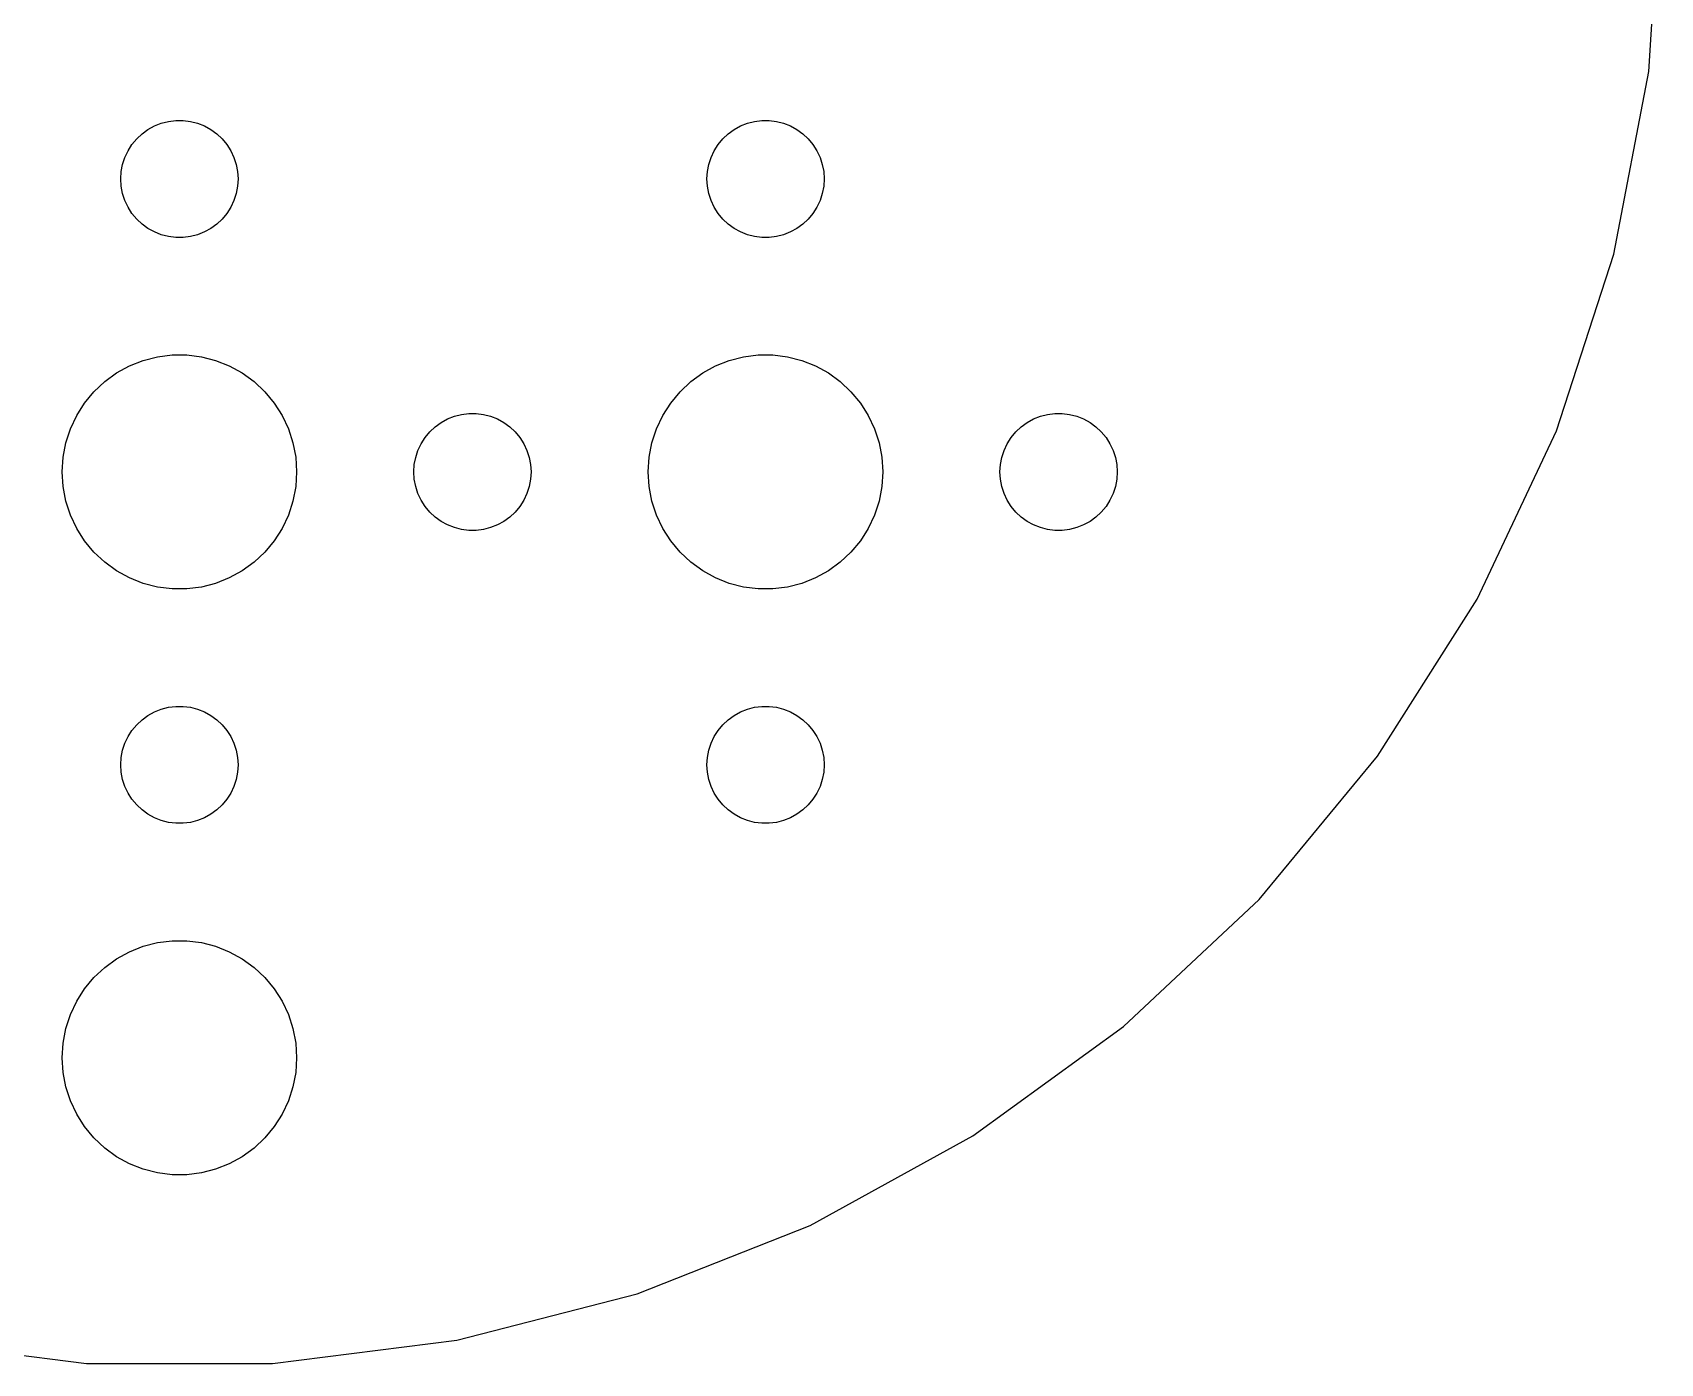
# Model space of a CAD drawing. Header units: metres. Extents: x -38 to 38, y -38 to 148.
# Drawn here: x -3.76 to 37.9, y -37.83 to -3.75 of the extents above; entities that cross this region are included whole.
import ezdxf

# ---------------------------------------------------------------- set-up
doc = ezdxf.new("R2010")
doc.units = ezdxf.units.M

msp = doc.modelspace()

# ---------------------------------------------------------------- linework, layer by layer
for p, q in [((37.6029, -4.75035), (37.9018, 0)), ((36.711, -9.42578), (37.6029, -4.75035)), ((-0.956131, -6.34422), (-0.803726, -6.23351)), ((-0.803726, -6.23351), (-0.638657, -6.14275)), ((-0.638657, -6.14275), (-0.463516, -6.07341)), ((-0.463516, -6.07341), (-0.281067, -6.02657)), ((-0.281067, -6.02657), (-0.094177, -6.00294)), ((-0.094177, -6.00294), (0.094177, -6.00294)), ((0.094177, -6.00294), (0.281067, -6.02657)), ((0.281067, -6.02657), (0.463516, -6.07341)), ((0.463516, -6.07341), (0.638657, -6.14275)), ((0.638657, -6.14275), (0.803726, -6.23351)), ((0.803726, -6.23351), (0.956131, -6.34422)), ((14.0439, -6.34422), (14.1963, -6.23351)), ((14.1963, -6.23351), (14.3613, -6.14275)), ((14.3613, -6.14275), (14.5365, -6.07341)), ((14.5365, -6.07341), (14.7189, -6.02657)), ((14.7189, -6.02657), (14.9058, -6.00294)), ((14.9058, -6.00294), (15.0942, -6.00294)), ((15.0942, -6.00294), (15.2811, -6.02657)), ((15.2811, -6.02657), (15.4635, -6.07341)), ((15.4635, -6.07341), (15.6387, -6.14275)), ((15.6387, -6.14275), (15.8037, -6.23351)), ((15.8037, -6.23351), (15.9561, -6.34422)), ((-1.31445, -6.77736), (-1.21352, -6.61832)), ((-1.21352, -6.61832), (-1.09344, -6.47318)), ((-1.09344, -6.47318), (-0.956131, -6.34422)), ((0.956131, -6.34422), (1.09344, -6.47318)), ((1.09344, -6.47318), (1.21352, -6.61832)), ((1.21352, -6.61832), (1.31445, -6.77736)), ((13.6855, -6.77736), (13.7865, -6.61832)), ((13.7865, -6.61832), (13.9065, -6.47318)), ((13.9065, -6.47318), (14.0439, -6.34422)), ((15.9561, -6.34422), (16.0934, -6.47318)), ((16.0934, -6.47318), (16.2135, -6.61832)), ((16.2135, -6.61832), (16.3145, -6.77736)), ((-1.45287, -7.12695), (-1.39465, -6.9478)), ((-1.39465, -6.9478), (-1.31445, -6.77736)), ((1.31445, -6.77736), (1.39465, -6.9478)), ((1.39465, -6.9478), (1.45287, -7.12695)), ((13.5471, -7.12695), (13.6053, -6.9478)), ((13.6053, -6.9478), (13.6855, -6.77736)), ((16.3145, -6.77736), (16.3947, -6.9478)), ((16.3947, -6.9478), (16.4529, -7.12695)), ((-1.5, -7.5), (-1.48816, -7.312)), ((-1.48816, -7.312), (-1.45287, -7.12695)), ((1.45287, -7.12695), (1.48816, -7.312)), ((1.48816, -7.312), (1.5, -7.5)), ((13.5, -7.5), (13.5118, -7.312)), ((13.5118, -7.312), (13.5471, -7.12695)), ((16.4529, -7.12695), (16.4882, -7.312)), ((16.4882, -7.312), (16.5, -7.5)), ((-1.48816, -7.68799), (-1.5, -7.5)), ((-1.45287, -7.87303), (-1.48816, -7.68799)), ((-1.39465, -8.05219), (-1.45287, -7.87303)), ((1.45287, -7.87303), (1.39465, -8.05219)), ((1.48816, -7.68799), (1.45287, -7.87303)), ((1.5, -7.5), (1.48816, -7.68799)), ((13.5118, -7.68799), (13.5, -7.5)), ((13.5471, -7.87303), (13.5118, -7.68799)), ((13.6053, -8.05219), (13.5471, -7.87303)), ((16.4529, -7.87303), (16.3947, -8.05219)), ((16.4882, -7.68799), (16.4529, -7.87303)), ((16.5, -7.5), (16.4882, -7.68799)), ((-1.31445, -8.22263), (-1.39465, -8.05219)), ((-1.21352, -8.38167), (-1.31445, -8.22263)), ((1.31445, -8.22263), (1.21352, -8.38167)), ((1.39465, -8.05219), (1.31445, -8.22263)), ((13.6855, -8.22263), (13.6053, -8.05219)), ((13.7865, -8.38167), (13.6855, -8.22263)), ((16.3145, -8.22263), (16.2135, -8.38167)), ((16.3947, -8.05219), (16.3145, -8.22263)), ((-1.09344, -8.52681), (-1.21352, -8.38167)), ((-0.956131, -8.65576), (-1.09344, -8.52681)), ((-0.803726, -8.76648), (-0.956131, -8.65576)), ((0.956131, -8.65576), (0.803726, -8.76648)), ((1.09344, -8.52681), (0.956131, -8.65576)), ((1.21352, -8.38167), (1.09344, -8.52681)), ((13.9065, -8.52681), (13.7865, -8.38167)), ((14.0439, -8.65576), (13.9065, -8.52681)), ((14.1963, -8.76648), (14.0439, -8.65576)), ((15.9561, -8.65576), (15.8037, -8.76648)), ((16.0934, -8.52681), (15.9561, -8.65576)), ((16.2135, -8.38167), (16.0934, -8.52681)), ((-0.638657, -8.85724), (-0.803726, -8.76648)), ((-0.463516, -8.92657), (-0.638657, -8.85724)), ((-0.281067, -8.97342), (-0.463516, -8.92657)), ((-0.094177, -8.99704), (-0.281067, -8.97342)), ((0.094177, -8.99704), (-0.094177, -8.99704)), ((0.281067, -8.97342), (0.094177, -8.99704)), ((0.463516, -8.92657), (0.281067, -8.97342)), ((0.638657, -8.85724), (0.463516, -8.92657)), ((0.803726, -8.76648), (0.638657, -8.85724)), ((14.3613, -8.85724), (14.1963, -8.76648)), ((14.5365, -8.92657), (14.3613, -8.85724)), ((14.7189, -8.97342), (14.5365, -8.92657)), ((14.9058, -8.99704), (14.7189, -8.97342)), ((15.0942, -8.99704), (14.9058, -8.99704)), ((15.2811, -8.97342), (15.0942, -8.99704)), ((15.4635, -8.92657), (15.2811, -8.97342)), ((15.6387, -8.85724), (15.4635, -8.92657)), ((15.8037, -8.76648), (15.6387, -8.85724)), ((35.2402, -13.9526), (36.711, -9.42578)), ((-0.927048, -12.1468), (-0.562134, -12.0531)), ((-0.562134, -12.0531), (-0.18837, -12.0059)), ((-0.18837, -12.0059), (0.18837, -12.0059)), ((0.18837, -12.0059), (0.562134, -12.0531)), ((0.562134, -12.0531), (0.927048, -12.1468)), ((14.0729, -12.1468), (14.4379, -12.0531)), ((14.4379, -12.0531), (14.8116, -12.0059)), ((14.8116, -12.0059), (15.1884, -12.0059)), ((15.1884, -12.0059), (15.5621, -12.0531)), ((15.5621, -12.0531), (15.927, -12.1468)), ((-1.91226, -12.6884), (-1.60747, -12.467)), ((-1.60747, -12.467), (-1.27733, -12.2855)), ((-1.27733, -12.2855), (-0.927048, -12.1468)), ((0.927048, -12.1468), (1.27733, -12.2855)), ((1.27733, -12.2855), (1.60747, -12.467)), ((1.60747, -12.467), (1.91226, -12.6884)), ((13.0877, -12.6884), (13.3925, -12.467)), ((13.3925, -12.467), (13.7227, -12.2855)), ((13.7227, -12.2855), (14.0729, -12.1468)), ((15.927, -12.1468), (16.2773, -12.2855)), ((16.2773, -12.2855), (16.6075, -12.467)), ((16.6075, -12.467), (16.9123, -12.6884)), ((-2.1869, -12.9464), (-1.91226, -12.6884)), ((1.91226, -12.6884), (2.1869, -12.9464)), ((12.8131, -12.9464), (13.0877, -12.6884)), ((16.9123, -12.6884), (17.1869, -12.9464)), ((-2.62891, -13.5547), (-2.42705, -13.2366)), ((-2.42705, -13.2366), (-2.1869, -12.9464)), ((2.1869, -12.9464), (2.42705, -13.2366)), ((2.42705, -13.2366), (2.62891, -13.5547)), ((12.3711, -13.5547), (12.5729, -13.2366)), ((12.5729, -13.2366), (12.8131, -12.9464)), ((17.1869, -12.9464), (17.427, -13.2366)), ((17.427, -13.2366), (17.6289, -13.5547)), ((-2.78932, -13.8956), (-2.62891, -13.5547)), ((2.62891, -13.5547), (2.78932, -13.8956)), ((6.54385, -13.8442), (6.69626, -13.7335)), ((6.69626, -13.7335), (6.86133, -13.6427)), ((6.86133, -13.6427), (7.03647, -13.5734)), ((7.03647, -13.5734), (7.21892, -13.5266)), ((7.21892, -13.5266), (7.40581, -13.5029)), ((7.40581, -13.5029), (7.59418, -13.5029)), ((7.59418, -13.5029), (7.78107, -13.5266)), ((7.78107, -13.5266), (7.96352, -13.5734)), ((7.96352, -13.5734), (8.13866, -13.6427)), ((8.13866, -13.6427), (8.30373, -13.7335)), ((8.30373, -13.7335), (8.45613, -13.8442)), ((12.2107, -13.8956), (12.3711, -13.5547)), ((17.6289, -13.5547), (17.7893, -13.8956)), ((21.5439, -13.8442), (21.6963, -13.7335)), ((21.6963, -13.7335), (21.8613, -13.6427)), ((21.8613, -13.6427), (22.0365, -13.5734)), ((22.0365, -13.5734), (22.2189, -13.5266)), ((22.2189, -13.5266), (22.4058, -13.5029)), ((22.4058, -13.5029), (22.5942, -13.5029)), ((22.5942, -13.5029), (22.7811, -13.5266)), ((22.7811, -13.5266), (22.9635, -13.5734)), ((22.9635, -13.5734), (23.1387, -13.6427)), ((23.1387, -13.6427), (23.3037, -13.7335)), ((23.3037, -13.7335), (23.4561, -13.8442)), ((-2.90575, -14.2539), (-2.78932, -13.8956)), ((2.78932, -13.8956), (2.90575, -14.2539)), ((6.18553, -14.2774), (6.28647, -14.1183)), ((6.28647, -14.1183), (6.40654, -13.9732)), ((6.40654, -13.9732), (6.54385, -13.8442)), ((8.45613, -13.8442), (8.59344, -13.9732)), ((8.59344, -13.9732), (8.71352, -14.1183)), ((8.71352, -14.1183), (8.81445, -14.2774)), ((12.0942, -14.2539), (12.2107, -13.8956)), ((17.7893, -13.8956), (17.9057, -14.2539)), ((21.1855, -14.2774), (21.2865, -14.1183)), ((21.2865, -14.1183), (21.4065, -13.9732)), ((21.4065, -13.9732), (21.5439, -13.8442)), ((23.4561, -13.8442), (23.5934, -13.9732)), ((23.5934, -13.9732), (23.7135, -14.1183)), ((23.7135, -14.1183), (23.8145, -14.2774)), ((33.2136, -18.2593), (35.2402, -13.9526)), ((-2.97633, -14.624), (-2.90575, -14.2539)), ((2.90575, -14.2539), (2.97633, -14.624)), ((6.04712, -14.627), (6.10533, -14.4478)), ((6.10533, -14.4478), (6.18553, -14.2774)), ((8.81445, -14.2774), (8.89465, -14.4478)), ((8.89465, -14.4478), (8.95287, -14.627)), ((12.0237, -14.624), (12.0942, -14.2539)), ((17.9057, -14.2539), (17.9763, -14.624)), ((21.0471, -14.627), (21.1053, -14.4478)), ((21.1053, -14.4478), (21.1855, -14.2774)), ((23.8145, -14.2774), (23.8947, -14.4478)), ((23.8947, -14.4478), (23.9529, -14.627)), ((-3, -15), (-2.97633, -14.624)), ((2.97633, -14.624), (3, -15)), ((6, -15), (6.01183, -14.812)), ((6.01183, -14.812), (6.04712, -14.627)), ((8.95287, -14.627), (8.98816, -14.812)), ((8.98816, -14.812), (9, -15)), ((12, -15), (12.0237, -14.624)), ((17.9763, -14.624), (18, -15)), ((21, -15), (21.0118, -14.812)), ((21.0118, -14.812), (21.0471, -14.627)), ((23.9529, -14.627), (23.9882, -14.812)), ((23.9882, -14.812), (24, -15)), ((-2.97633, -15.376), (-3, -15)), ((-2.90575, -15.7461), (-2.97633, -15.376)), ((2.97633, -15.376), (2.90575, -15.7461)), ((3, -15), (2.97633, -15.376)), ((6.01183, -15.188), (6, -15)), ((6.04712, -15.373), (6.01183, -15.188)), ((6.10533, -15.5522), (6.04712, -15.373)), ((8.95287, -15.373), (8.89465, -15.5522)), ((8.98816, -15.188), (8.95287, -15.373)), ((9, -15), (8.98816, -15.188)), ((12.0237, -15.376), (12, -15)), ((12.0942, -15.7461), (12.0237, -15.376)), ((17.9763, -15.376), (17.9057, -15.7461)), ((18, -15), (17.9763, -15.376)), ((21.0118, -15.188), (21, -15)), ((21.0471, -15.373), (21.0118, -15.188)), ((21.1053, -15.5522), (21.0471, -15.373)), ((23.9529, -15.373), (23.8947, -15.5522)), ((23.9882, -15.188), (23.9529, -15.373)), ((24, -15), (23.9882, -15.188)), ((-2.78932, -16.1044), (-2.90575, -15.7461)), ((2.90575, -15.7461), (2.78932, -16.1044)), ((6.18553, -15.7226), (6.10533, -15.5522)), ((6.28647, -15.8817), (6.18553, -15.7226)), ((8.81445, -15.7226), (8.71352, -15.8817)), ((8.89465, -15.5522), (8.81445, -15.7226)), ((12.2107, -16.1044), (12.0942, -15.7461)), ((17.9057, -15.7461), (17.7893, -16.1044)), ((21.1855, -15.7226), (21.1053, -15.5522)), ((21.2865, -15.8817), (21.1855, -15.7226)), ((23.8145, -15.7226), (23.7135, -15.8817)), ((23.8947, -15.5522), (23.8145, -15.7226)), ((-2.62891, -16.4453), (-2.78932, -16.1044)), ((2.78932, -16.1044), (2.62891, -16.4453)), ((6.40654, -16.0268), (6.28647, -15.8817)), ((6.54385, -16.1558), (6.40654, -16.0268)), ((6.69626, -16.2665), (6.54385, -16.1558)), ((8.45613, -16.1558), (8.30373, -16.2665)), ((8.59344, -16.0268), (8.45613, -16.1558)), ((8.71352, -15.8817), (8.59344, -16.0268)), ((12.3711, -16.4453), (12.2107, -16.1044)), ((17.7893, -16.1044), (17.6289, -16.4453)), ((21.4065, -16.0268), (21.2865, -15.8817)), ((21.5439, -16.1558), (21.4065, -16.0268)), ((21.6963, -16.2665), (21.5439, -16.1558)), ((23.4561, -16.1558), (23.3037, -16.2665)), ((23.5934, -16.0268), (23.4561, -16.1558)), ((23.7135, -15.8817), (23.5934, -16.0268)), ((-2.42705, -16.7634), (-2.62891, -16.4453)), ((2.62891, -16.4453), (2.42705, -16.7634)), ((6.86133, -16.3572), (6.69626, -16.2665)), ((7.03647, -16.4266), (6.86133, -16.3572)), ((7.21892, -16.4734), (7.03647, -16.4266)), ((7.40581, -16.497), (7.21892, -16.4734)), ((7.59418, -16.497), (7.40581, -16.497)), ((7.78107, -16.4734), (7.59418, -16.497)), ((7.96352, -16.4266), (7.78107, -16.4734)), ((8.13866, -16.3572), (7.96352, -16.4266)), ((8.30373, -16.2665), (8.13866, -16.3572)), ((12.5729, -16.7634), (12.3711, -16.4453)), ((17.6289, -16.4453), (17.427, -16.7634)), ((21.8613, -16.3572), (21.6963, -16.2665)), ((22.0365, -16.4266), (21.8613, -16.3572)), ((22.2189, -16.4734), (22.0365, -16.4266)), ((22.4058, -16.497), (22.2189, -16.4734)), ((22.5942, -16.497), (22.4058, -16.497)), ((22.7811, -16.4734), (22.5942, -16.497)), ((22.9635, -16.4266), (22.7811, -16.4734)), ((23.1387, -16.3572), (22.9635, -16.4266)), ((23.3037, -16.2665), (23.1387, -16.3572)), ((-2.1869, -17.0536), (-2.42705, -16.7634)), ((-1.91226, -17.3115), (-2.1869, -17.0536)), ((2.1869, -17.0536), (1.91226, -17.3115)), ((2.42705, -16.7634), (2.1869, -17.0536)), ((12.8131, -17.0536), (12.5729, -16.7634)), ((13.0877, -17.3115), (12.8131, -17.0536)), ((17.1869, -17.0536), (16.9123, -17.3115)), ((17.427, -16.7634), (17.1869, -17.0536)), ((-1.60747, -17.533), (-1.91226, -17.3115)), ((1.91226, -17.3115), (1.60747, -17.533)), ((13.3925, -17.533), (13.0877, -17.3115)), ((16.9123, -17.3115), (16.6075, -17.533)), ((-1.27733, -17.7145), (-1.60747, -17.533)), ((-0.927048, -17.8532), (-1.27733, -17.7145)), ((-0.562134, -17.9469), (-0.927048, -17.8532)), ((0.927048, -17.8532), (0.562134, -17.9469)), ((1.27733, -17.7145), (0.927048, -17.8532)), ((1.60747, -17.533), (1.27733, -17.7145)), ((13.7227, -17.7145), (13.3925, -17.533)), ((14.0729, -17.8532), (13.7227, -17.7145)), ((14.4379, -17.9469), (14.0729, -17.8532)), ((15.927, -17.8532), (15.5621, -17.9469)), ((16.2773, -17.7145), (15.927, -17.8532)), ((16.6075, -17.533), (16.2773, -17.7145)), ((-0.18837, -17.9941), (-0.562134, -17.9469)), ((0.18837, -17.9941), (-0.18837, -17.9941)), ((0.562134, -17.9469), (0.18837, -17.9941)), ((14.8116, -17.9941), (14.4379, -17.9469)), ((15.1884, -17.9941), (14.8116, -17.9941)), ((15.5621, -17.9469), (15.1884, -17.9941)), ((30.6632, -22.2781), (33.2136, -18.2593)), ((-0.956131, -21.3442), (-0.803726, -21.2335)), ((-0.803726, -21.2335), (-0.638657, -21.1427)), ((-0.638657, -21.1427), (-0.463516, -21.0734)), ((-0.463516, -21.0734), (-0.281067, -21.0266)), ((-0.281067, -21.0266), (-0.094177, -21.003)), ((-0.094177, -21.003), (0.094177, -21.003)), ((0.094177, -21.003), (0.281067, -21.0266)), ((0.281067, -21.0266), (0.463516, -21.0734)), ((0.463516, -21.0734), (0.638657, -21.1427)), ((0.638657, -21.1427), (0.803726, -21.2335)), ((0.803726, -21.2335), (0.956131, -21.3442)), ((14.0439, -21.3442), (14.1963, -21.2335)), ((14.1963, -21.2335), (14.3613, -21.1427)), ((14.3613, -21.1427), (14.5365, -21.0734)), ((14.5365, -21.0734), (14.7189, -21.0266)), ((14.7189, -21.0266), (14.9058, -21.003)), ((14.9058, -21.003), (15.0942, -21.003)), ((15.0942, -21.003), (15.2811, -21.0266)), ((15.2811, -21.0266), (15.4635, -21.0734)), ((15.4635, -21.0734), (15.6387, -21.1427)), ((15.6387, -21.1427), (15.8037, -21.2335)), ((15.8037, -21.2335), (15.9561, -21.3442)), ((-1.31445, -21.7774), (-1.21352, -21.6183)), ((-1.21352, -21.6183), (-1.09344, -21.4732)), ((-1.09344, -21.4732), (-0.956131, -21.3442)), ((0.956131, -21.3442), (1.09344, -21.4732)), ((1.09344, -21.4732), (1.21352, -21.6183)), ((1.21352, -21.6183), (1.31445, -21.7774)), ((13.6855, -21.7774), (13.7865, -21.6183)), ((13.7865, -21.6183), (13.9065, -21.4732)), ((13.9065, -21.4732), (14.0439, -21.3442)), ((15.9561, -21.3442), (16.0934, -21.4732)), ((16.0934, -21.4732), (16.2135, -21.6183)), ((16.2135, -21.6183), (16.3145, -21.7774)), ((-1.45287, -22.127), (-1.39465, -21.9478)), ((-1.39465, -21.9478), (-1.31445, -21.7774)), ((1.31445, -21.7774), (1.39465, -21.9478)), ((1.39465, -21.9478), (1.45287, -22.127)), ((13.5471, -22.127), (13.6053, -21.9478)), ((13.6053, -21.9478), (13.6855, -21.7774)), ((16.3145, -21.7774), (16.3947, -21.9478)), ((16.3947, -21.9478), (16.4529, -22.127)), ((-1.5, -22.5), (-1.48816, -22.312)), ((-1.48816, -22.312), (-1.45287, -22.127)), ((1.45287, -22.127), (1.48816, -22.312)), ((1.48816, -22.312), (1.5, -22.5)), ((13.5, -22.5), (13.5118, -22.312)), ((13.5118, -22.312), (13.5471, -22.127)), ((16.4529, -22.127), (16.4882, -22.312)), ((16.4882, -22.312), (16.5, -22.5)), ((27.6292, -25.9456), (30.6632, -22.2781)), ((-1.48816, -22.688), (-1.5, -22.5)), ((-1.45287, -22.873), (-1.48816, -22.688)), ((-1.39465, -23.0522), (-1.45287, -22.873)), ((1.45287, -22.873), (1.39465, -23.0522)), ((1.48816, -22.688), (1.45287, -22.873)), ((1.5, -22.5), (1.48816, -22.688)), ((13.5118, -22.688), (13.5, -22.5)), ((13.5471, -22.873), (13.5118, -22.688)), ((13.6053, -23.0522), (13.5471, -22.873)), ((16.4529, -22.873), (16.3947, -23.0522)), ((16.4882, -22.688), (16.4529, -22.873)), ((16.5, -22.5), (16.4882, -22.688)), ((-1.31445, -23.2226), (-1.39465, -23.0522)), ((-1.21352, -23.3817), (-1.31445, -23.2226)), ((1.31445, -23.2226), (1.21352, -23.3817)), ((1.39465, -23.0522), (1.31445, -23.2226)), ((13.6855, -23.2226), (13.6053, -23.0522)), ((13.7865, -23.3817), (13.6855, -23.2226)), ((16.3145, -23.2226), (16.2135, -23.3817)), ((16.3947, -23.0522), (16.3145, -23.2226)), ((-1.09344, -23.5268), (-1.21352, -23.3817)), ((-0.956131, -23.6558), (-1.09344, -23.5268)), ((-0.803726, -23.7665), (-0.956131, -23.6558)), ((0.956131, -23.6558), (0.803726, -23.7665)), ((1.09344, -23.5268), (0.956131, -23.6558)), ((1.21352, -23.3817), (1.09344, -23.5268)), ((13.9065, -23.5268), (13.7865, -23.3817)), ((14.0439, -23.6558), (13.9065, -23.5268)), ((14.1963, -23.7665), (14.0439, -23.6558)), ((15.9561, -23.6558), (15.8037, -23.7665)), ((16.0934, -23.5268), (15.9561, -23.6558)), ((16.2135, -23.3817), (16.0934, -23.5268)), ((-0.638657, -23.8572), (-0.803726, -23.7665)), ((-0.463516, -23.9266), (-0.638657, -23.8572)), ((-0.281067, -23.9734), (-0.463516, -23.9266)), ((-0.094177, -23.997), (-0.281067, -23.9734)), ((0.094177, -23.997), (-0.094177, -23.997)), ((0.281067, -23.9734), (0.094177, -23.997)), ((0.463516, -23.9266), (0.281067, -23.9734)), ((0.638657, -23.8572), (0.463516, -23.9266)), ((0.803726, -23.7665), (0.638657, -23.8572)), ((14.3613, -23.8572), (14.1963, -23.7665)), ((14.5365, -23.9266), (14.3613, -23.8572)), ((14.7189, -23.9734), (14.5365, -23.9266)), ((14.9058, -23.997), (14.7189, -23.9734)), ((15.0942, -23.997), (14.9058, -23.997)), ((15.2811, -23.9734), (15.0942, -23.997)), ((15.4635, -23.9266), (15.2811, -23.9734)), ((15.6387, -23.8572), (15.4635, -23.9266)), ((15.8037, -23.7665), (15.6387, -23.8572)), ((24.1595, -29.2038), (27.6292, -25.9456)), ((-0.927048, -27.1468), (-0.562134, -27.0531)), ((-0.562134, -27.0531), (-0.18837, -27.0059)), ((-0.18837, -27.0059), (0.18837, -27.0059)), ((0.18837, -27.0059), (0.562134, -27.0531)), ((0.562134, -27.0531), (0.927048, -27.1468)), ((-1.91226, -27.6884), (-1.60747, -27.467)), ((-1.60747, -27.467), (-1.27733, -27.2855)), ((-1.27733, -27.2855), (-0.927048, -27.1468)), ((0.927048, -27.1468), (1.27733, -27.2855)), ((1.27733, -27.2855), (1.60747, -27.467)), ((1.60747, -27.467), (1.91226, -27.6884)), ((-2.1869, -27.9464), (-1.91226, -27.6884)), ((1.91226, -27.6884), (2.1869, -27.9464)), ((-2.62891, -28.5547), (-2.42705, -28.2366)), ((-2.42705, -28.2366), (-2.1869, -27.9464)), ((2.1869, -27.9464), (2.42705, -28.2366)), ((2.42705, -28.2366), (2.62891, -28.5547)), ((-2.78932, -28.8956), (-2.62891, -28.5547)), ((2.62891, -28.5547), (2.78932, -28.8956)), ((-2.90575, -29.2539), (-2.78932, -28.8956)), ((2.78932, -28.8956), (2.90575, -29.2539)), ((-2.97633, -29.624), (-2.90575, -29.2539)), ((2.90575, -29.2539), (2.97633, -29.624)), ((20.3088, -32.0015), (24.1595, -29.2038)), ((-3, -30), (-2.97633, -29.624)), ((2.97633, -29.624), (3, -30)), ((-2.97633, -30.376), (-3, -30)), ((-2.90575, -30.7461), (-2.97633, -30.376)), ((2.97633, -30.376), (2.90575, -30.7461)), ((3, -30), (2.97633, -30.376)), ((-2.78932, -31.1044), (-2.90575, -30.7461)), ((2.90575, -30.7461), (2.78932, -31.1044)), ((-2.62891, -31.4453), (-2.78932, -31.1044)), ((2.78932, -31.1044), (2.62891, -31.4453)), ((-2.42705, -31.7634), (-2.62891, -31.4453)), ((2.62891, -31.4453), (2.42705, -31.7634)), ((-2.1869, -32.0536), (-2.42705, -31.7634)), ((-1.91226, -32.3115), (-2.1869, -32.0536)), ((2.1869, -32.0536), (1.91226, -32.3115)), ((2.42705, -31.7634), (2.1869, -32.0536)), ((16.1378, -34.2946), (20.3088, -32.0015)), ((-1.60747, -32.533), (-1.91226, -32.3115)), ((1.91226, -32.3115), (1.60747, -32.533)), ((-1.27733, -32.7145), (-1.60747, -32.533)), ((-0.927048, -32.8532), (-1.27733, -32.7145)), ((-0.562134, -32.9469), (-0.927048, -32.8532)), ((0.927048, -32.8532), (0.562134, -32.9469)), ((1.27733, -32.7145), (0.927048, -32.8532)), ((1.60747, -32.533), (1.27733, -32.7145)), ((-0.18837, -32.9941), (-0.562134, -32.9469)), ((0.18837, -32.9941), (-0.18837, -32.9941)), ((0.562134, -32.9469), (0.18837, -32.9941)), ((11.7123, -36.0468), (16.1378, -34.2946)), ((7.10208, -37.2305), (11.7123, -36.0468)), ((-7.10208, -37.2305), (-2.37987, -37.827)), ((2.37987, -37.827), (7.10208, -37.2305)), ((-2.37987, -37.827), (2.37987, -37.827))]:
    msp.add_line(p, q)

doc.saveas('drawing.dxf')
